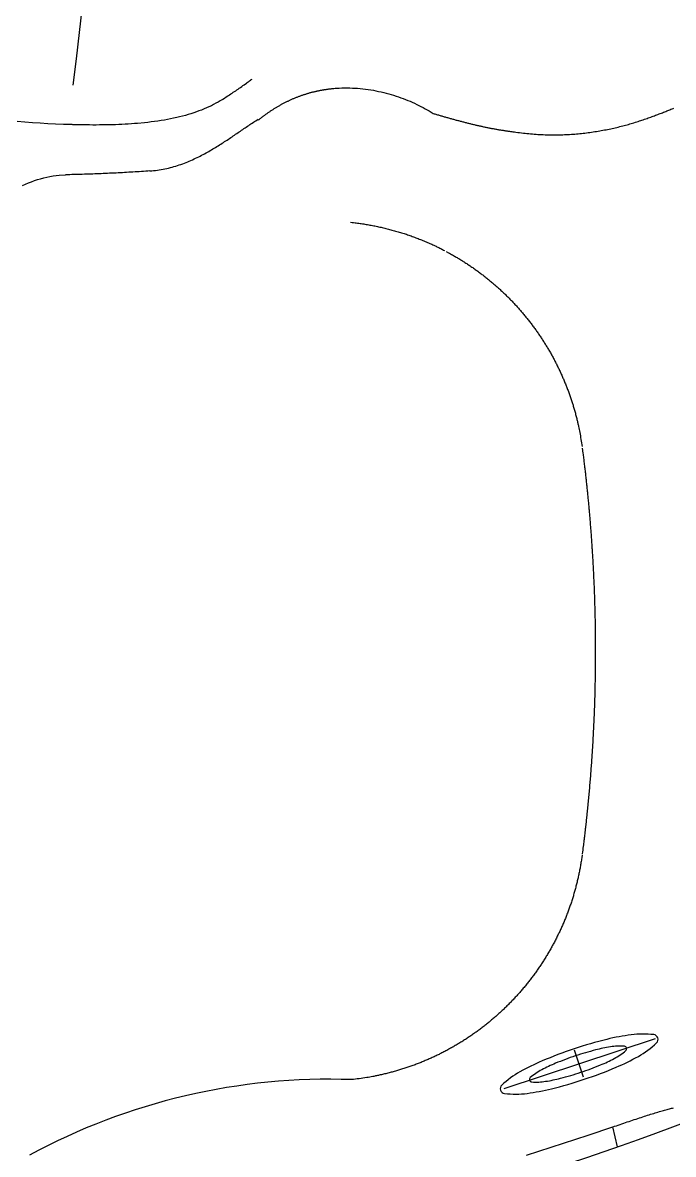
# Model space of a CAD drawing. Extents: x 528 to 612, y 649 to 778.
# Drawn here: x 584.67 to 598.41, y 685.6 to 709.48 of the extents above; entities that cross this region are included whole.
import ezdxf

# ---------------------------------------------------------------- set-up
doc = ezdxf.new("R2010")
doc.units = 0
doc.header["$MEASUREMENT"] = 0
doc.layers.add('1', color=4, linetype='Continuous')
doc.layers.add('DIM', color=3, linetype='Continuous')

# ---------------------------------------------------------------- blocks, each defined once
blk = doc.blocks.new('5DSFEEE')
at = {"layer": '1', "linetype": 'Continuous'}
blk.add_arc((-18.361, 65.535), 57.835, 279.46566, 291.68284, dxfattribs=at)
blk = doc.blocks.new('EQ')
at = {"layer": 'DIM'}
for p, q in [((-0.001, 0.047), (-0.001, 0.652)), ((-1.664, 0.346), (1.698, 0.346))]:
    blk.add_line(p, q, dxfattribs=at)
at = {"layer": 'DIM', "color": 2}
blk.add_lwpolyline([(-1.75, 0.339, 0.291146), (-1.691, 0.247, 0.061616), (-1.237, 0.099, 0.027833), (-0.722, 0.029, 0.020024), (0, 0, 0.020024), (0.722, 0.029, 0.027833), (1.237, 0.099, 0.061616), (1.691, 0.247, 0.291146), (1.75, 0.339, 0.291146), (1.691, 0.431, 0.061616), (1.237, 0.579, 0.027833), (0.722, 0.649, 0.020024), (0, 0.678, 0.020024), (-0.722, 0.649, 0.027833), (-1.237, 0.579, 0.061616), (-1.691, 0.431, 0.291146)], format="xyb", close=True, dxfattribs=at)
at = {"layer": 'DIM'}
blk.add_lwpolyline([(-1.103, 0.346, 0.304881), (-1.07, 0.298, 0.055007), (-0.787, 0.217, 0.024367), (-0.469, 0.179, 0.017459), (-0.023, 0.164, 0.017459), (0.422, 0.179, 0.024367), (0.74, 0.217, 0.055007), (1.024, 0.298, 0.304881), (1.056, 0.346, 0.304881), (1.024, 0.394, 0.055007), (0.74, 0.475, 0.024367), (0.422, 0.512, 0.017459), (-0.023, 0.528, 0.017459), (-0.469, 0.512, 0.024367), (-0.787, 0.475, 0.055007), (-1.07, 0.394, 0.304881)], format="xyb", close=True, dxfattribs=at)
blk = doc.blocks.new('2010JETSETTER')
at = {"layer": '1', "color": 3, "linetype": 'Continuous'}
blk.add_line((69.016, 15.405), (68.918, 15.825), dxfattribs=at)
for points in [[(60.676, 37.512), (60.701, 37.528), (60.727, 37.545), (60.752, 37.561), (60.778, 37.578), (60.803, 37.595), (60.829, 37.612), (60.855, 37.629), (60.88, 37.646), (60.906, 37.663), (60.931, 37.68), (60.957, 37.697), (60.982, 37.714), (61.008, 37.732), (61.033, 37.75), (61.059, 37.767), (61.084, 37.785), (61.11, 37.803), (61.135, 37.821), (61.186, 37.857)], [(61.186, 37.857), (61.192, 37.862), (61.198, 37.866), (61.203, 37.87), (61.209, 37.874), (61.215, 37.879), (61.221, 37.883), (61.227, 37.887), (61.233, 37.891), (61.239, 37.896), (61.244, 37.9), (61.25, 37.904), (61.256, 37.908), (61.262, 37.913), (61.268, 37.917), (61.274, 37.921), (61.28, 37.926), (61.285, 37.93), (61.291, 37.934), (61.303, 37.943)], [(63.09, 37.749), (63.145, 37.752), (63.199, 37.754), (63.254, 37.755), (63.309, 37.756), (63.364, 37.755), (63.42, 37.753), (63.475, 37.75), (63.531, 37.747), (63.586, 37.742), (63.642, 37.737), (63.697, 37.73), (63.753, 37.722), (63.808, 37.714), (63.864, 37.705), (63.919, 37.694), (63.974, 37.683), (64.028, 37.671), (64.082, 37.658), (64.135, 37.645), (64.188, 37.631), (64.24, 37.616), (64.292, 37.6), (64.343, 37.583), (64.394, 37.566), (64.444, 37.549), (64.493, 37.53), (64.542, 37.511), (64.591, 37.492), (64.638, 37.472), (64.686, 37.451), (64.732, 37.43), (64.778, 37.408), (64.823, 37.386), (64.868, 37.364), (64.912, 37.341), (64.956, 37.317), (64.999, 37.293), (65.043, 37.268), (65.129, 37.217)], [(60.676, 37.512), (60.631, 37.484), (60.586, 37.457), (60.539, 37.43), (60.491, 37.405), (60.443, 37.38), (60.393, 37.356), (60.342, 37.333), (60.29, 37.311), (60.236, 37.289), (60.182, 37.268), (60.127, 37.248), (60.071, 37.229), (60.013, 37.211), (59.955, 37.193), (59.895, 37.176), (59.835, 37.16), (59.773, 37.144), (59.711, 37.129), (59.647, 37.115), (59.583, 37.102), (59.517, 37.089), (59.451, 37.077), (59.383, 37.066), (59.315, 37.055), (59.245, 37.045), (59.175, 37.036), (59.103, 37.027), (59.031, 37.019), (58.885, 37.006)], [(66.875, 36.821), (66.914, 36.816), (66.952, 36.811), (66.991, 36.806), (67.03, 36.802), (67.068, 36.797), (67.107, 36.793), (67.145, 36.79), (67.183, 36.786), (67.222, 36.783), (67.26, 36.78), (67.298, 36.777), (67.336, 36.775), (67.374, 36.772), (67.412, 36.771), (67.45, 36.769), (67.488, 36.767), (67.526, 36.766), (67.563, 36.765), (67.601, 36.765), (67.638, 36.764), (67.676, 36.764), (67.713, 36.764), (67.75, 36.765), (67.787, 36.765), (67.824, 36.766), (67.861, 36.768), (67.898, 36.769), (67.935, 36.771), (67.972, 36.772), (68.008, 36.774), (68.044, 36.777), (68.081, 36.779), (68.117, 36.782), (68.153, 36.785), (68.189, 36.788), (68.224, 36.792), (68.26, 36.795), (68.295, 36.799), (68.331, 36.803), (68.366, 36.808), (68.401, 36.812), (68.436, 36.817), (68.471, 36.822), (68.505, 36.827), (68.54, 36.832), (68.574, 36.837), (68.608, 36.843), (68.642, 36.849), (68.676, 36.855), (68.709, 36.861), (68.742, 36.867), (68.776, 36.874), (68.809, 36.88), (68.841, 36.887), (68.874, 36.894), (68.906, 36.901), (68.939, 36.908), (68.971, 36.915), (69.002, 36.923), (69.034, 36.93), (69.065, 36.938), (69.097, 36.946), (69.128, 36.954), (69.158, 36.962), (69.189, 36.97), (69.219, 36.978), (69.249, 36.986), (69.279, 36.995), (69.308, 37.003), (69.337, 37.012), (69.366, 37.021), (69.395, 37.03), (69.424, 37.038), (69.452, 37.047), (69.48, 37.057), (69.508, 37.066), (69.535, 37.075), (69.562, 37.084), (69.589, 37.093), (69.616, 37.102), (69.643, 37.112), (69.669, 37.121), (69.695, 37.13), (69.721, 37.14), (69.747, 37.149), (69.772, 37.158), (69.798, 37.168), (69.823, 37.177), (69.847, 37.186), (69.872, 37.196), (69.896, 37.205), (69.92, 37.214), (69.944, 37.223), (69.968, 37.232), (69.991, 37.241), (70.014, 37.251), (70.037, 37.26), (70.059, 37.269), (70.082, 37.278), (70.104, 37.287), (70.126, 37.295), (70.147, 37.304), (70.169, 37.313), (70.19, 37.322), (70.211, 37.331)], [(58.885, 37.006), (58.819, 37.001), (58.754, 36.996), (58.688, 36.992), (58.621, 36.988), (58.554, 36.984), (58.487, 36.981), (58.42, 36.979), (58.352, 36.977), (58.284, 36.975), (58.215, 36.974), (58.147, 36.973), (58.078, 36.973), (58.009, 36.972), (57.939, 36.972), (57.869, 36.973), (57.8, 36.974), (57.729, 36.975), (57.659, 36.976), (57.589, 36.978), (57.526, 36.979), (57.517, 36.979), (57.507, 36.98), (57.497, 36.98), (57.487, 36.98), (57.477, 36.98), (57.467, 36.981), (57.457, 36.981), (57.448, 36.981), (57.438, 36.982), (57.428, 36.982), (57.418, 36.982), (57.408, 36.983), (57.398, 36.983), (57.388, 36.983), (57.378, 36.984), (57.368, 36.984), (57.359, 36.984), (57.349, 36.985), (57.339, 36.985), (57.318, 36.986), (57.155, 36.992), (56.993, 37), (56.83, 37.009), (56.668, 37.019), (56.506, 37.031), (56.345, 37.044)], [(59.146, 36.002), (59.186, 36.005), (59.225, 36.009), (59.265, 36.013), (59.304, 36.018), (59.344, 36.024), (59.384, 36.031), (59.423, 36.038), (59.462, 36.046), (59.501, 36.055), (59.54, 36.064), (59.578, 36.073), (59.617, 36.084), (59.654, 36.094), (59.692, 36.106), (59.729, 36.117), (59.766, 36.13), (59.802, 36.142), (59.838, 36.155), (59.874, 36.169), (59.909, 36.182), (59.944, 36.196), (59.978, 36.211), (60.012, 36.225), (60.045, 36.24), (60.079, 36.255), (60.111, 36.271), (60.144, 36.286), (60.176, 36.302), (60.207, 36.318), (60.238, 36.334), (60.269, 36.35), (60.299, 36.366), (60.33, 36.383), (60.359, 36.399), (60.389, 36.416), (60.418, 36.433), (60.447, 36.449), (60.476, 36.466), (60.504, 36.483), (60.532, 36.5), (60.56, 36.517), (60.588, 36.534), (60.615, 36.552), (60.643, 36.569), (60.67, 36.586), (60.697, 36.603), (60.723, 36.621), (60.75, 36.638), (60.776, 36.655), (60.802, 36.673), (60.828, 36.69), (60.854, 36.707), (60.88, 36.725), (60.906, 36.742), (60.931, 36.759), (60.956, 36.776), (60.982, 36.794), (61.007, 36.811), (61.032, 36.828), (61.057, 36.845), (61.082, 36.862), (61.107, 36.879), (61.132, 36.896), (61.157, 36.913), (61.181, 36.93), (61.206, 36.947), (61.231, 36.963), (61.256, 36.98), (61.28, 36.997), (61.305, 37.013), (61.33, 37.029), (61.355, 37.046), (61.38, 37.062), (61.43, 37.094)], [(65.129, 37.217), (65.146, 37.211), (65.164, 37.206), (65.182, 37.201), (65.2, 37.195), (65.218, 37.19), (65.236, 37.185), (65.254, 37.179), (65.272, 37.174), (65.29, 37.169), (65.308, 37.164), (65.325, 37.159), (65.343, 37.153), (65.361, 37.148), (65.379, 37.143), (65.397, 37.138), (65.414, 37.133), (65.432, 37.128), (65.45, 37.123), (65.468, 37.118), (65.485, 37.113), (65.503, 37.108), (65.521, 37.103), (65.538, 37.098), (65.556, 37.093), (65.574, 37.088), (65.591, 37.083), (65.609, 37.078), (65.627, 37.074), (65.644, 37.069), (65.662, 37.064), (65.68, 37.059), (65.697, 37.055), (65.715, 37.05), (65.732, 37.045), (65.75, 37.041), (65.768, 37.036), (65.785, 37.032), (65.803, 37.027), (65.82, 37.023), (65.838, 37.018), (65.855, 37.014), (65.873, 37.01), (65.89, 37.005), (65.908, 37.001), (65.925, 36.997), (65.943, 36.993), (65.96, 36.988), (65.978, 36.984), (65.995, 36.98), (66.013, 36.976), (66.03, 36.972), (66.048, 36.968), (66.065, 36.964), (66.082, 36.96), (66.1, 36.956), (66.117, 36.952), (66.135, 36.948), (66.152, 36.945), (66.17, 36.941), (66.187, 36.937), (66.204, 36.934), (66.222, 36.93), (66.239, 36.926), (66.256, 36.923), (66.274, 36.919), (66.291, 36.916), (66.308, 36.912), (66.326, 36.909), (66.343, 36.906), (66.36, 36.902), (66.378, 36.899), (66.395, 36.896), (66.412, 36.893), (66.429, 36.889), (66.447, 36.886), (66.464, 36.883), (66.481, 36.88), (66.498, 36.877), (66.516, 36.874), (66.533, 36.871), (66.55, 36.868), (66.567, 36.866), (66.584, 36.863), (66.602, 36.86), (66.619, 36.857), (66.636, 36.855), (66.653, 36.852), (66.67, 36.849), (66.687, 36.847), (66.704, 36.844), (66.721, 36.842), (66.739, 36.839), (66.756, 36.837), (66.773, 36.834), (66.79, 36.832), (66.807, 36.83), (66.824, 36.828), (66.841, 36.825), (66.875, 36.821)], [(56.458, 35.697), (56.52, 35.725), (56.582, 35.751), (56.646, 35.775), (56.709, 35.798), (56.773, 35.819), (56.838, 35.839), (56.903, 35.857), (56.968, 35.872), (57.034, 35.886), (57.1, 35.898), (57.166, 35.907), (57.232, 35.914), (57.364, 35.922)], [(59.146, 36.002), (59.102, 35.999), (59.057, 35.996), (59.012, 35.993), (58.967, 35.99), (58.922, 35.987), (58.877, 35.984), (58.832, 35.981), (58.788, 35.979), (58.743, 35.976), (58.698, 35.974), (58.653, 35.971), (58.609, 35.969), (58.564, 35.966), (58.519, 35.964), (58.475, 35.961), (58.43, 35.959), (58.385, 35.957), (58.341, 35.955), (58.296, 35.953), (58.252, 35.951), (58.207, 35.949), (58.162, 35.947), (58.118, 35.945), (58.073, 35.943), (58.029, 35.942), (57.984, 35.94), (57.94, 35.938), (57.896, 35.937), (57.851, 35.935), (57.807, 35.934), (57.762, 35.932), (57.718, 35.931), (57.674, 35.93), (57.629, 35.928), (57.585, 35.927), (57.541, 35.926), (57.497, 35.925), (57.452, 35.924), (57.364, 35.922)], [(68.918, 15.825), (68.957, 15.839), (68.995, 15.852), (69.034, 15.866), (69.072, 15.879), (69.111, 15.892), (69.149, 15.905), (69.187, 15.918), (69.224, 15.931), (69.262, 15.944), (69.299, 15.956), (69.336, 15.969), (69.372, 15.981), (69.409, 15.993), (69.445, 16.005), (69.48, 16.017), (69.516, 16.028), (69.55, 16.04), (69.585, 16.051), (69.619, 16.062), (69.652, 16.072), (69.685, 16.083), (69.718, 16.093), (69.75, 16.103), (69.782, 16.113), (69.813, 16.122), (69.843, 16.132), (69.873, 16.141), (69.902, 16.149), (69.931, 16.158), (69.959, 16.166), (69.987, 16.174), (70.013, 16.181), (70.039, 16.188), (70.065, 16.195), (70.09, 16.202), (70.114, 16.208), (70.137, 16.214), (70.159, 16.22), (70.181, 16.225), (70.202, 16.23)], [(67.097, 15.232), (67.358, 15.314), (67.619, 15.396), (67.88, 15.48), (68.14, 15.565), (68.4, 15.65), (68.918, 15.825)]]:
    blk.add_lwpolyline(points, dxfattribs=at)
blk.add_lwpolyline([(61.436, 37.078, -0.001407), (61.452, 37.091, -0.002012), (61.476, 37.11, -0.002036), (61.5, 37.128, -0.002063), (61.524, 37.147, -0.002087), (61.548, 37.165, -0.002114), (61.572, 37.183, -0.002138), (61.596, 37.2, -0.002165), (61.621, 37.218, -0.002189), (61.645, 37.235, -0.002216), (61.67, 37.252, -0.00224), (61.695, 37.269, -0.002266), (61.72, 37.285, -0.00229), (61.746, 37.302, -0.002316), (61.771, 37.318, -0.002339), (61.797, 37.334, -0.002365), (61.823, 37.349, -0.002388), (61.849, 37.365, -0.002413), (61.875, 37.38, -0.002435), (61.901, 37.395, -0.00246), (61.927, 37.409, -0.002481), (61.954, 37.424, -0.002506), (61.981, 37.438, -0.002526), (62.008, 37.452, -0.00255), (62.035, 37.465, -0.00257), (62.062, 37.479, -0.002591), (62.089, 37.492, -0.002612), (62.117, 37.504, -0.00264), (62.145, 37.517, -0.002655), (62.173, 37.529, -0.002687), (62.2, 37.541, -0.00271), (62.228, 37.552, -0.002689), (62.256, 37.563, -0.00268), (62.284, 37.574, -0.002673), (62.311, 37.584, -0.002669), (62.339, 37.594, -0.002656), (62.367, 37.604, -0.002649), (62.394, 37.613, -0.002636), (62.422, 37.622, -0.002628), (62.449, 37.631, -0.002613), (62.476, 37.639, -0.002604), (62.504, 37.647, -0.002588), (62.531, 37.655, -0.002578), (62.558, 37.662, -0.002561), (62.586, 37.669, -0.002549), (62.613, 37.676, -0.00253), (62.64, 37.682, -0.002518), (62.667, 37.689, -0.002503), (62.694, 37.694, -0.002484), (62.721, 37.7, -0.002451), (62.748, 37.705, -0.002455), (62.775, 37.71, -0.002479), (62.801, 37.715, -0.002399), (62.828, 37.719, -0.002233), (62.854, 37.723, -0.002428), (62.881, 37.727, -0.002838), (62.908, 37.731, -0.002173), (62.934, 37.734, -0.000816), (62.957, 37.737, -0.002967), (62.986, 37.74, -0.005014), (63.031, 37.744, -0.002475), (63.09, 37.749, -0.001329)], format="xyb", dxfattribs=at)
at = {"layer": '1', "color": 2, "linetype": 'Continuous'}
for points in [[(63.38, 34.919), (63.418, 34.915, -0.002648), (63.476, 34.908, -0.002413), (63.529, 34.901, -0.002414), (63.582, 34.894, -0.002409), (63.635, 34.887, -0.002406), (63.687, 34.879, -0.002411), (63.74, 34.87, -0.002408), (63.792, 34.861, -0.002401), (63.844, 34.851, -0.002407), (63.896, 34.841, -0.002406), (63.949, 34.83, -0.0024), (64, 34.819, -0.002402), (64.052, 34.808, -0.002403), (64.104, 34.796, -0.002397), (64.155, 34.783, -0.002398), (64.206, 34.77, -0.0024), (64.257, 34.756, -0.002397), (64.308, 34.742, -0.002398), (64.359, 34.728, -0.002396), (64.41, 34.713, -0.00239), (64.46, 34.697, -0.002396), (64.511, 34.681, -0.002397), (64.561, 34.665, -0.002393), (64.611, 34.648, -0.002395), (64.661, 34.63, -0.002387), (64.71, 34.612, -0.002381), (64.76, 34.594, -0.002406), (64.809, 34.575, -0.002422), (64.858, 34.556, -0.002351), (64.907, 34.536, -0.002274), (64.955, 34.516, -0.00252), (65.006, 34.495, -0.002707), (65.055, 34.473, -0.001987), (65.096, 34.454, -0.000975), (65.137, 34.436, -0.003694), (65.204, 34.404, -0.004828), (65.286, 34.363, -0.002409), (65.365, 34.323, -0.002409)], [(65.399, 34.305), (65.453, 34.276, -0.004343), (65.537, 34.229, -0.003944), (65.612, 34.186, -0.003943), (65.687, 34.141, -0.003947), (65.761, 34.095, -0.003953), (65.834, 34.048, -0.003951), (65.907, 34, -0.003948), (65.978, 33.95, -0.003958), (66.05, 33.899, -0.003959), (66.12, 33.847, -0.003958), (66.189, 33.794, -0.003961), (66.258, 33.74, -0.003965), (66.326, 33.685, -0.003968), (66.393, 33.629, -0.003979), (66.459, 33.571, -0.003975), (66.525, 33.512, -0.003969), (66.589, 33.453, -0.003981), (66.653, 33.392, -0.003992), (66.716, 33.33, -0.003987), (66.777, 33.267, -0.003985), (66.838, 33.203, -0.003997), (66.898, 33.138, -0.003997), (66.957, 33.072, -0.003997), (67.014, 33.005, -0.003987), (67.071, 32.937, -0.003981), (67.126, 32.869, -0.003992), (67.18, 32.8, -0.003985), (67.233, 32.73, -0.003976), (67.285, 32.659, -0.003975), (67.336, 32.587, -0.003979), (67.385, 32.515, -0.00397), (67.433, 32.442, -0.003969), (67.48, 32.368, -0.003975), (67.526, 32.293, -0.003968), (67.571, 32.218, -0.003974), (67.615, 32.142, -0.003966), (67.657, 32.065, -0.003959), (67.698, 31.988, -0.003974), (67.738, 31.91, -0.003967), (67.776, 31.831, -0.003961), (67.814, 31.752, -0.003967), (67.85, 31.673, -0.003968), (67.884, 31.592, -0.003973), (67.918, 31.511, -0.003976), (67.95, 31.43, -0.003964), (67.981, 31.348, -0.003956), (68.011, 31.265, -0.003991), (68.039, 31.182, -0.004037), (68.066, 31.098, -0.003913), (68.091, 31.016, -0.00378), (68.116, 30.932, -0.00421), (68.14, 30.843, -0.004508), (68.162, 30.756, -0.003319), (68.179, 30.683, -0.001605), (68.196, 30.608, -0.006181), (68.221, 30.486, -0.008101), (68.246, 30.336, -0.004028), (68.269, 30.188, -0.004028)], [(68.275, 30.149), (68.288, 30.048, -0.000811), (68.301, 29.94, -0.000799), (68.314, 29.834, -0.000799), (68.327, 29.727, -0.000798), (68.339, 29.621, -0.000799), (68.351, 29.514, -0.000799), (68.362, 29.407, -0.000798), (68.373, 29.301, -0.000798), (68.384, 29.194, -0.000799), (68.395, 29.088, -0.000798), (68.405, 28.981, -0.000798), (68.415, 28.874, -0.000798), (68.424, 28.767, -0.000798), (68.433, 28.66, -0.000799), (68.442, 28.553, -0.000798), (68.45, 28.446, -0.000798), (68.459, 28.339, -0.000799), (68.466, 28.232, -0.000799), (68.474, 28.125, -0.000798), (68.481, 28.018, -0.000799), (68.488, 27.911, -0.000799), (68.494, 27.804, -0.000799), (68.5, 27.696, -0.0008), (68.506, 27.589, -0.0008), (68.511, 27.482, -0.000799), (68.516, 27.375, -0.000795), (68.521, 27.267, -0.000801), (68.525, 27.16, -0.000817), (68.529, 27.052, -0.000794), (68.533, 26.945, -0.000745), (68.536, 26.839, -0.000823), (68.539, 26.73, -0.000965), (68.541, 26.619, -0.00073), (68.544, 26.517, -0.000264), (68.546, 26.422, -0.001076), (68.547, 26.297, -0.001771), (68.549, 26.11, -0.00087), (68.55, 25.877, -0.00087)], [(68.55, 25.867), (68.55, 25.799, -0.000543), (68.55, 25.726, -0.000535), (68.549, 25.654, -0.000535), (68.549, 25.583, -0.000534), (68.548, 25.511, -0.000536), (68.547, 25.439, -0.000535), (68.546, 25.367, -0.000535), (68.545, 25.296, -0.000535), (68.544, 25.224, -0.000535), (68.542, 25.152, -0.000535), (68.541, 25.08, -0.000533), (68.539, 25.009, -0.000536), (68.537, 24.937, -0.000534), (68.535, 24.865, -0.000533), (68.533, 24.794, -0.000534), (68.53, 24.722, -0.000534), (68.528, 24.65, -0.000534), (68.525, 24.579, -0.000534), (68.522, 24.507, -0.000534), (68.519, 24.436, -0.000533), (68.516, 24.364, -0.000534), (68.513, 24.293, -0.000534), (68.509, 24.221, -0.000532), (68.506, 24.15, -0.000533), (68.502, 24.078, -0.000533), (68.498, 24.006, -0.000533), (68.494, 23.935, -0.000533), (68.49, 23.863, -0.000532), (68.485, 23.792, -0.000533), (68.481, 23.721, -0.000533), (68.476, 23.649, -0.000532), (68.471, 23.578, -0.000532), (68.466, 23.507, -0.000533), (68.461, 23.435, -0.000533), (68.456, 23.364, -0.000532), (68.45, 23.293, -0.000533), (68.445, 23.221, -0.000533), (68.439, 23.15, -0.000533), (68.433, 23.079, -0.000532), (68.427, 23.007, -0.000532), (68.421, 22.936, -0.000532), (68.415, 22.865, -0.000532), (68.408, 22.794, -0.000533), (68.401, 22.723, -0.000532), (68.395, 22.652, -0.000532), (68.388, 22.58, -0.000529), (68.38, 22.509, -0.000533), (68.373, 22.438, -0.000544), (68.366, 22.367, -0.000527), (68.358, 22.296, -0.000495), (68.351, 22.226, -0.000547), (68.343, 22.154, -0.000641), (68.334, 22.081, -0.000485), (68.327, 22.014, -0.000176), (68.319, 21.951, -0.000714), (68.309, 21.869, -0.001174), (68.294, 21.746, -0.000577), (68.275, 21.592, -0.000577)], [(68.272, 21.57), (68.263, 21.504, -0.004602), (68.247, 21.404, -0.004205), (68.232, 21.312, -0.004208), (68.214, 21.221, -0.004199), (68.196, 21.13, -0.004204), (68.175, 21.04, -0.004186), (68.153, 20.95, -0.004184), (68.13, 20.861, -0.004196), (68.105, 20.772, -0.004179), (68.079, 20.683, -0.004176), (68.051, 20.595, -0.004182), (68.022, 20.508, -0.00418), (67.991, 20.421, -0.004172), (67.959, 20.335, -0.00417), (67.926, 20.249, -0.004177), (67.891, 20.164, -0.004169), (67.855, 20.079, -0.004169), (67.817, 19.995, -0.004169), (67.778, 19.912, -0.004162), (67.737, 19.83, -0.004176), (67.696, 19.748, -0.00417), (67.652, 19.666, -0.004164), (67.608, 19.586, -0.004179), (67.562, 19.506, -0.004167), (67.514, 19.427, -0.004169), (67.466, 19.349, -0.004184), (67.416, 19.271, -0.004173), (67.364, 19.195, -0.004176), (67.312, 19.119, -0.004184), (67.258, 19.044, -0.004189), (67.203, 18.97, -0.004186), (67.146, 18.897, -0.004179), (67.089, 18.825, -0.004195), (67.029, 18.753, -0.004203), (66.969, 18.683, -0.004192), (66.908, 18.613, -0.004197), (66.845, 18.545, -0.004195), (66.781, 18.477, -0.004181), (66.717, 18.412, -0.004184), (66.651, 18.347, -0.004184), (66.584, 18.283, -0.004182), (66.516, 18.22, -0.004175), (66.448, 18.159, -0.004168), (66.378, 18.099, -0.00417), (66.308, 18.04, -0.004169), (66.236, 17.982, -0.004166), (66.163, 17.926, -0.00416), (66.09, 17.87, -0.004163), (66.016, 17.816, -0.004163), (65.941, 17.764, -0.004153), (65.865, 17.712, -0.004161), (65.788, 17.662, -0.00416), (65.71, 17.613, -0.004152), (65.632, 17.566, -0.004156), (65.553, 17.52, -0.004157), (65.473, 17.475, -0.004156), (65.392, 17.431, -0.004158), (65.311, 17.389, -0.004156), (65.229, 17.348, -0.004161), (65.146, 17.309, -0.004163), (65.062, 17.27, -0.004161), (64.978, 17.234, -0.004161), (64.893, 17.198, -0.004167), (64.808, 17.164, -0.004176), (64.722, 17.132, -0.004164), (64.635, 17.101, -0.004157), (64.548, 17.071, -0.0042), (64.46, 17.043, -0.004237), (64.371, 17.016, -0.004111), (64.284, 16.991, -0.003986), (64.195, 16.967, -0.00442), (64.101, 16.944, -0.004748), (64.009, 16.923, -0.003494), (63.931, 16.906, -0.001691), (63.853, 16.89, -0.006511), (63.723, 16.867, -0.00853), (63.564, 16.844, -0.004249), (63.408, 16.824, -0.004249)]]:
    blk.add_lwpolyline(points, format="xyb", dxfattribs=at)
for centre, radius, start, end in [((-20.008, 47.859), 78.179, 352.61476, 5.7801), ((62.923, 3.575), 13.258, 87.9038, 118.4743)]:
    blk.add_arc(centre, radius, start, end, dxfattribs=at)
at = {"layer": '1', "rotation": 18.40128885058745}
blk.add_blockref('EQ', (68.316, 16.831), dxfattribs=at)
at = {"layer": '1'}
blk.add_blockref('5DSFEEE', (68.259, 4.453), dxfattribs=at)

msp = doc.modelspace()

# ---------------------------------------------------------------- block references
at = {"layer": '1'}
msp.add_blockref('2010JETSETTER', (528.213, 670.352), dxfattribs=at)

doc.saveas('drawing.dxf')
